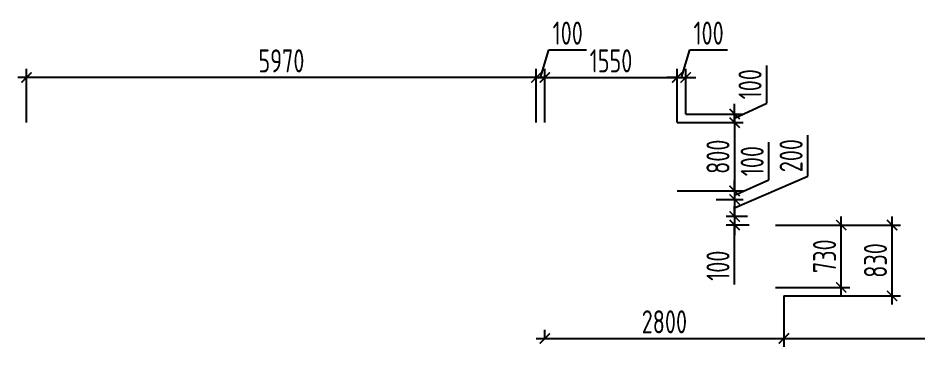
# Model space of a CAD drawing. Header units: millimetres. Extents: x -350007 to 536090, y -888 to 198380.
# Drawn here: x 51792 to 62321, y 104973 to 108826 of the extents above; entities that cross this region are included whole.
import ezdxf

# ---------------------------------------------------------------- set-up
doc = ezdxf.new("R2010")
doc.units = ezdxf.units.MM
doc.layers.add('АР_Размеры нов.', color=15, linetype='Continuous', lineweight=0)
doc.styles.add('ISOCPEUR', font='isocpeur.ttf', dxfattribs={"width": 0.7})
doc.dimstyles.new('R_100', dxfattribs={"dimtxt": 270, "dimasz": 120, "dimexe": 100, "dimexo": 0, "dimgap": 60, "dimtad": 1, "dimdec": 0, "dimrnd": 5, "dimzin": 0, "dimdsep": 46, "dimtxsty": 'ISOCPEUR', "dimblk": 'ARCHTICK', "dimcen": 0, "dimdle": 100, "dimclrd": 256, "dimclre": 256, "dimclrt": 256, "dimadec": 0, "dimazin": 0, "dimtfac": 2, "dimtdec": 0, "dimtofl": 0, "dimtmove": 1, "dimatfit": 3, "dimfxl": 1, "dimtvp": 3, "dimtolj": 1, "dimtzin": 0, "dimarcsym": 0})

# ---------------------------------------------------------------- blocks, each defined once
blk = doc.blocks.new('_ArchTick')
at = {"color": 0, "linetype": 'ByBlock', "const_width": 0.15}
blk.add_lwpolyline([(-0.5, -0.5), (0.5, 0.5)], dxfattribs=at)
blk = doc.blocks.new('*D2339')
at = {"layer": 'Defpoints', "color": 0, "ltscale": 500, "transparency": 16777216}
for p in [(59512, 108129), (57962, 107601), (59512, 107601)]:
    blk.add_point(p, dxfattribs=at)
at = {"layer": 'АР_Размеры нов.', "lineweight": -2, "ltscale": 500, "transparency": 16777216}
for p, q in [((57862, 108129), (59612, 108129)), ((57962, 107601), (57962, 108229)), ((59512, 107601), (59512, 108229))]:
    blk.add_line(p, q, dxfattribs=at)
at = {"layer": 'АР_Размеры нов.', "lineweight": -2, "ltscale": 500, "transparency": 16777216, "xscale": 120, "yscale": 120, "zscale": 120, "rotation": 180}
blk.add_blockref('_ArchTick', (57962, 108129), dxfattribs=at)
at = {"layer": 'АР_Размеры нов.', "lineweight": -2, "ltscale": 500, "transparency": 16777216, "xscale": 120, "yscale": 120, "zscale": 120}
blk.add_blockref('_ArchTick', (59512, 108129), dxfattribs=at)
at = {"layer": 'АР_Размеры нов.', "lineweight": 13, "ltscale": 500, "transparency": 16777216, "insert": (58737, 108324), "char_height": 270, "attachment_point": 5, "style": 'ISOCPEUR'}
blk.add_mtext('\\A1;1550', dxfattribs=at)
blk = doc.blocks.new('*D2340')
at = {"layer": 'Defpoints', "color": 0, "ltscale": 500, "transparency": 16777216}
for p in [(59612, 108129), (59512, 107601), (59612, 107701)]:
    blk.add_point(p, dxfattribs=at)
at = {"layer": 'АР_Размеры нов.', "lineweight": -2, "ltscale": 500, "transparency": 16777216}
for p, q in [((59562, 108129), (59660, 108454)), ((59660, 108454), (60101, 108454)), ((59512, 108129), (59392, 108129)), ((59512, 107601), (59512, 108229)), ((59512, 108129), (59612, 108129)), ((59612, 107701), (59612, 108229)), ((59612, 108129), (59732, 108129))]:
    blk.add_line(p, q, dxfattribs=at)
at = {"layer": 'АР_Размеры нов.', "lineweight": -2, "ltscale": 500, "transparency": 16777216, "xscale": 120, "yscale": 120, "zscale": 120}
blk.add_blockref('_ArchTick', (59512, 108129), dxfattribs=at)
at = {"layer": 'АР_Размеры нов.', "lineweight": -2, "ltscale": 500, "transparency": 16777216, "xscale": 120, "yscale": 120, "zscale": 120, "rotation": 180}
blk.add_blockref('_ArchTick', (59612, 108129), dxfattribs=at)
at = {"layer": 'АР_Размеры нов.', "lineweight": 13, "ltscale": 500, "transparency": 16777216, "insert": (59880, 108649), "char_height": 270, "attachment_point": 5, "style": 'ISOCPEUR'}
blk.add_mtext('\\A1;100', dxfattribs=at)
blk = doc.blocks.new('*D2341')
at = {"layer": 'Defpoints', "color": 0, "ltscale": 500, "transparency": 16777216}
for p in [(57862, 108129), (57862, 107601), (57962, 107601)]:
    blk.add_point(p, dxfattribs=at)
at = {"layer": 'АР_Размеры нов.', "lineweight": -2, "ltscale": 500, "transparency": 16777216}
for p, q in [((57912, 108129), (58010, 108454)), ((58010, 108454), (58451, 108454)), ((57862, 108129), (57742, 108129)), ((57862, 107601), (57862, 108229)), ((57962, 108129), (57862, 108129)), ((57962, 107601), (57962, 108229)), ((57962, 108129), (58082, 108129))]:
    blk.add_line(p, q, dxfattribs=at)
at = {"layer": 'АР_Размеры нов.', "lineweight": -2, "ltscale": 500, "transparency": 16777216, "xscale": 120, "yscale": 120, "zscale": 120}
blk.add_blockref('_ArchTick', (57862, 108129), dxfattribs=at)
at = {"layer": 'АР_Размеры нов.', "lineweight": -2, "ltscale": 500, "transparency": 16777216, "xscale": 120, "yscale": 120, "zscale": 120, "rotation": 180}
blk.add_blockref('_ArchTick', (57962, 108129), dxfattribs=at)
at = {"layer": 'АР_Размеры нов.', "lineweight": 13, "ltscale": 500, "transparency": 16777216, "insert": (58230, 108649), "char_height": 270, "attachment_point": 5, "style": 'ISOCPEUR'}
blk.add_mtext('\\A1;100', dxfattribs=at)
blk = doc.blocks.new('*D2342')
at = {"layer": 'Defpoints', "color": 0, "ltscale": 500, "transparency": 16777216}
for p in [(51892, 108129), (51892, 107601), (57862, 107601)]:
    blk.add_point(p, dxfattribs=at)
at = {"layer": 'АР_Размеры нов.', "lineweight": -2, "ltscale": 500, "transparency": 16777216}
for p, q in [((57962, 108129), (51792, 108129)), ((51892, 107601), (51892, 108229)), ((57862, 107601), (57862, 108229))]:
    blk.add_line(p, q, dxfattribs=at)
at = {"layer": 'АР_Размеры нов.', "lineweight": -2, "ltscale": 500, "transparency": 16777216, "xscale": 120, "yscale": 120, "zscale": 120, "rotation": 180}
blk.add_blockref('_ArchTick', (51892, 108129), dxfattribs=at)
at = {"layer": 'АР_Размеры нов.', "lineweight": -2, "ltscale": 500, "transparency": 16777216, "xscale": 120, "yscale": 120, "zscale": 120}
blk.add_blockref('_ArchTick', (57862, 108129), dxfattribs=at)
at = {"layer": 'АР_Размеры нов.', "lineweight": 13, "ltscale": 500, "transparency": 16777216, "insert": (54877, 108324), "char_height": 270, "attachment_point": 5, "style": 'ISOCPEUR'}
blk.add_mtext('\\A1;5970', dxfattribs=at)
blk = doc.blocks.new('*D2343')
at = {"layer": 'Defpoints', "color": 0, "ltscale": 500, "transparency": 16777216}
for p in [(59512, 107601), (59512, 106801), (60185, 106801)]:
    blk.add_point(p, dxfattribs=at)
at = {"layer": 'АР_Размеры нов.', "lineweight": -2, "ltscale": 500, "transparency": 16777216}
for p, q in [((59512, 107601), (60285, 107601)), ((60185, 107701), (60185, 106701)), ((59512, 106801), (60285, 106801))]:
    blk.add_line(p, q, dxfattribs=at)
at = {"layer": 'АР_Размеры нов.', "lineweight": -2, "ltscale": 500, "transparency": 16777216, "xscale": 120, "yscale": 120, "zscale": 120}
for p, rotation in [((60185, 107601), 90), ((60185, 106801), 270)]:
    blk.add_blockref('_ArchTick', p, dxfattribs=dict(at, rotation=rotation))
at = {"layer": 'АР_Размеры нов.', "lineweight": 13, "ltscale": 500, "transparency": 16777216, "insert": (59990, 107201), "char_height": 270, "attachment_point": 5, "rotation": 90, "style": 'ISOCPEUR'}
blk.add_mtext('\\A1;800', dxfattribs=at)
blk = doc.blocks.new('*D2344')
at = {"layer": 'Defpoints', "color": 0, "ltscale": 500, "transparency": 16777216}
for p in [(59512, 107601), (59612, 107701), (60185, 107701)]:
    blk.add_point(p, dxfattribs=at)
at = {"layer": 'АР_Размеры нов.', "lineweight": -2, "ltscale": 500, "transparency": 16777216}
for p, q in [((60560, 107829), (60560, 108270)), ((60185, 107651), (60560, 107829)), ((60185, 107701), (60185, 107821)), ((59512, 107601), (60285, 107601)), ((59612, 107701), (60285, 107701)), ((60185, 107601), (60185, 107701)), ((60185, 107601), (60185, 107481))]:
    blk.add_line(p, q, dxfattribs=at)
at = {"layer": 'АР_Размеры нов.', "lineweight": -2, "ltscale": 500, "transparency": 16777216, "xscale": 120, "yscale": 120, "zscale": 120}
for p, rotation in [((60185, 107701), 270), ((60185, 107601), 90)]:
    blk.add_blockref('_ArchTick', p, dxfattribs=dict(at, rotation=rotation))
at = {"layer": 'АР_Размеры нов.', "lineweight": 13, "ltscale": 500, "transparency": 16777216, "insert": (60365, 108050), "char_height": 270, "attachment_point": 5, "rotation": 90, "style": 'ISOCPEUR'}
blk.add_mtext('\\A1;100', dxfattribs=at)
blk = doc.blocks.new('*D2469')
at = {"layer": 'Defpoints', "color": 0, "ltscale": 500, "transparency": 16777216}
for p in [(59970, 106801), (59970, 106701), (60185, 106701)]:
    blk.add_point(p, dxfattribs=at)
at = {"layer": 'АР_Размеры нов.', "lineweight": -2, "ltscale": 500, "transparency": 16777216}
for p, q in [((60585, 106929), (60585, 107370)), ((60185, 106751), (60585, 106929)), ((60185, 106801), (60185, 106921)), ((59970, 106801), (60285, 106801)), ((60185, 106801), (60185, 106701)), ((59970, 106701), (60285, 106701)), ((60185, 106701), (60185, 106581))]:
    blk.add_line(p, q, dxfattribs=at)
at = {"layer": 'АР_Размеры нов.', "lineweight": -2, "ltscale": 500, "transparency": 16777216, "xscale": 120, "yscale": 120, "zscale": 120}
for p, rotation in [((60185, 106801), 270), ((60185, 106701), 90)]:
    blk.add_blockref('_ArchTick', p, dxfattribs=dict(at, rotation=rotation))
at = {"layer": 'АР_Размеры нов.', "lineweight": 13, "ltscale": 500, "transparency": 16777216, "insert": (60390, 107150), "char_height": 270, "attachment_point": 5, "rotation": 90, "style": 'ISOCPEUR'}
blk.add_mtext('\\A1;100', dxfattribs=at)
blk = doc.blocks.new('*D2470')
at = {"layer": 'Defpoints', "color": 0, "ltscale": 500, "transparency": 16777216}
for p in [(59970, 106701), (60185, 106501), (60337, 106501)]:
    blk.add_point(p, dxfattribs=at)
at = {"layer": 'АР_Размеры нов.', "lineweight": -2, "ltscale": 500, "transparency": 16777216}
for p, q in [((61041, 106974), (61041, 107453)), ((60185, 106601), (61041, 106974)), ((60185, 106801), (60185, 106401)), ((59970, 106701), (60285, 106701)), ((60337, 106501), (60085, 106501))]:
    blk.add_line(p, q, dxfattribs=at)
at = {"layer": 'АР_Размеры нов.', "lineweight": -2, "ltscale": 500, "transparency": 16777216, "xscale": 120, "yscale": 120, "zscale": 120}
for p, rotation in [((60185, 106701), 90), ((60185, 106501), 270)]:
    blk.add_blockref('_ArchTick', p, dxfattribs=dict(at, rotation=rotation))
at = {"layer": 'АР_Размеры нов.', "lineweight": 13, "ltscale": 500, "transparency": 16777216, "insert": (60846, 107214), "char_height": 270, "attachment_point": 5, "rotation": 90, "style": 'ISOCPEUR'}
blk.add_mtext('\\A1;200', dxfattribs=at)
blk = doc.blocks.new('*D2471')
at = {"layer": 'Defpoints', "color": 0, "ltscale": 500, "transparency": 16777216}
for p in [(60337, 106501), (60185, 106401), (60355, 106401)]:
    blk.add_point(p, dxfattribs=at)
at = {"layer": 'АР_Размеры нов.', "lineweight": -2, "ltscale": 500, "transparency": 16777216}
for p, q in [((60185, 106501), (60185, 106621)), ((60337, 106501), (60085, 106501)), ((60185, 106501), (60185, 106401)), ((60355, 106401), (60085, 106401)), ((60185, 106401), (60185, 106281)), ((60185, 105705), (60185, 106401))]:
    blk.add_line(p, q, dxfattribs=at)
at = {"layer": 'АР_Размеры нов.', "lineweight": -2, "ltscale": 500, "transparency": 16777216, "xscale": 120, "yscale": 120, "zscale": 120}
for p, rotation in [((60185, 106501), 270), ((60185, 106401), 90)]:
    blk.add_blockref('_ArchTick', p, dxfattribs=dict(at, rotation=rotation))
at = {"layer": 'АР_Размеры нов.', "lineweight": 13, "ltscale": 500, "transparency": 16777216, "insert": (59990, 105925), "char_height": 270, "attachment_point": 5, "rotation": 90, "style": 'ISOCPEUR'}
blk.add_mtext('\\A1;100', dxfattribs=at)
blk = doc.blocks.new('*D3494')
at = {"layer": 'Defpoints', "color": 0, "transparency": 16777216}
for p in [(60762, 105571), (60762, 105073), (57962, 105063)]:
    blk.add_point(p, dxfattribs=at)
at = {"layer": 'АР_Размеры нов.', "lineweight": -2, "transparency": 16777216}
for p, q in [((60762, 105571), (60762, 104973)), ((57862, 105073), (60862, 105073)), ((57962, 105063), (57962, 105173))]:
    blk.add_line(p, q, dxfattribs=at)
at = {"layer": 'АР_Размеры нов.', "lineweight": -2, "transparency": 16777216, "xscale": 120, "yscale": 120, "zscale": 120, "rotation": 180}
blk.add_blockref('_ArchTick', (57962, 105073), dxfattribs=at)
at = {"layer": 'АР_Размеры нов.', "lineweight": -2, "transparency": 16777216, "xscale": 120, "yscale": 120, "zscale": 120}
blk.add_blockref('_ArchTick', (60762, 105073), dxfattribs=at)
at = {"layer": 'АР_Размеры нов.', "transparency": 16777216, "insert": (59362, 105268), "char_height": 270, "attachment_point": 5, "style": 'ISOCPEUR'}
blk.add_mtext('\\A1;2800', dxfattribs=at)
blk = doc.blocks.new('*D3495')
at = {"layer": 'Defpoints', "color": 0, "transparency": 16777216}
for p in [(60762, 105571), (66742, 105571), (66742, 105073)]:
    blk.add_point(p, dxfattribs=at)
at = {"layer": 'АР_Размеры нов.', "lineweight": -2, "transparency": 16777216}
for p, q in [((60762, 105571), (60762, 104973)), ((66742, 105571), (66742, 104973)), ((60662, 105073), (66842, 105073))]:
    blk.add_line(p, q, dxfattribs=at)
at = {"layer": 'АР_Размеры нов.', "lineweight": -2, "transparency": 16777216, "xscale": 120, "yscale": 120, "zscale": 120, "rotation": 180}
blk.add_blockref('_ArchTick', (60762, 105073), dxfattribs=at)
at = {"layer": 'АР_Размеры нов.', "lineweight": -2, "transparency": 16777216, "xscale": 120, "yscale": 120, "zscale": 120}
blk.add_blockref('_ArchTick', (66742, 105073), dxfattribs=at)
at = {"layer": 'АР_Размеры нов.', "transparency": 16777216, "insert": (63752, 105268), "char_height": 270, "attachment_point": 5, "style": 'ISOCPEUR'}
blk.add_mtext('\\A1;5980', dxfattribs=at)
blk = doc.blocks.new('*D3497')
at = {"layer": 'Defpoints', "color": 0, "transparency": 16777216}
for p in [(60782, 106401), (62029, 106401), (60762, 105571)]:
    blk.add_point(p, dxfattribs=at)
at = {"layer": 'АР_Размеры нов.', "lineweight": -2, "transparency": 16777216}
for p, q in [((62029, 105471), (62029, 106501)), ((60782, 106401), (62129, 106401)), ((60762, 105571), (62129, 105571))]:
    blk.add_line(p, q, dxfattribs=at)
at = {"layer": 'АР_Размеры нов.', "lineweight": -2, "transparency": 16777216, "xscale": 120, "yscale": 120, "zscale": 120}
for p, rotation in [((62029, 106401), 90), ((62029, 105571), 270)]:
    blk.add_blockref('_ArchTick', p, dxfattribs=dict(at, rotation=rotation))
at = {"layer": 'АР_Размеры нов.', "transparency": 16777216, "insert": (61834, 105986), "char_height": 270, "attachment_point": 5, "rotation": 90, "style": 'ISOCPEUR'}
blk.add_mtext('\\A1;830', dxfattribs=at)
blk = doc.blocks.new('*D4124')
at = {"layer": 'Defpoints', "color": 0, "transparency": 16777216}
for p in [(60662, 106401), (61433, 106401), (60662, 105671)]:
    blk.add_point(p, dxfattribs=at)
at = {"layer": 'АР_Размеры нов.', "lineweight": -2, "transparency": 16777216}
for p, q in [((61433, 105571), (61433, 106501)), ((60662, 106401), (61533, 106401)), ((60662, 105671), (61533, 105671))]:
    blk.add_line(p, q, dxfattribs=at)
at = {"layer": 'АР_Размеры нов.', "lineweight": -2, "transparency": 16777216, "xscale": 120, "yscale": 120, "zscale": 120}
for p, rotation in [((61433, 106401), 90), ((61433, 105671), 270)]:
    blk.add_blockref('_ArchTick', p, dxfattribs=dict(at, rotation=rotation))
at = {"layer": 'АР_Размеры нов.', "transparency": 16777216, "insert": (61238, 106036), "char_height": 270, "attachment_point": 5, "rotation": 90, "style": 'ISOCPEUR'}
blk.add_mtext('\\A1;730', dxfattribs=at)

msp = doc.modelspace()

# ---------------------------------------------------------------- dimensions: what is measured, and where the dimension line sits
at = {"layer": 'АР_Размеры нов.', "lineweight": 13, "ltscale": 500}
for base, p1, p2, picture, middle in [((57862.3, 108129.1), (57962.3, 107600.7), (57862.3, 107600.7), '*D2341', (58069.8, 108649.1)), ((59612.3, 108129.1), (59512.3, 107600.7), (59612.3, 107700.7), '*D2340', (59719.8, 108649.1)), ((51892.4, 108129.1), (57862.3, 107600.7), (51892.4, 107600.7), '*D2342', (54877.3, 108324.1)), ((59512.3, 108129.1), (57962.3, 107600.7), (59512.3, 107600.7), '*D2339', (58737.3, 108324.1))]:
    dim = msp.add_linear_dim(base=base, p1=p1, p2=p2, dimstyle='R_100', override={"dimpost": '\\X'}, dxfattribs=at)
    dim.commit()
    dim.dimension.update_dxf_attribs({"geometry": picture, "text_midpoint": middle})
for base, p1, p2, picture, middle in [((60184.7, 107700.7), (59512.3, 107600.7), (59612.3, 107700.7), '*D2344', (60560.2, 107889.2)), ((60184.7, 106500.7), (59970.2, 106700.7), (60336.8, 106500.7), '*D2470', (61041.2, 107034)), ((60184.7, 106700.7), (59970.2, 106800.7), (59970.2, 106700.7), '*D2469', (60584.7, 106989.2)), ((60184.7, 106400.7), (60336.8, 106500.7), (60354.7, 106400.7), '*D2471', (60225.2, 105925.2))]:
    dim = msp.add_linear_dim(base=base, p1=p1, p2=p2, angle=90, dimstyle='R_100', override={"dimpost": '\\X'}, dxfattribs=at)
    dim.commit()
    dim.dimension.update_dxf_attribs({"geometry": picture, "text_midpoint": middle, "dimtype": 160})
dim = msp.add_linear_dim(base=(60184.7, 106800.7), p1=(59512.3, 107600.7), p2=(59512.3, 106800.7), angle=90, dimstyle='R_100', override={"dimpost": '\\X'}, dxfattribs=at)
dim.commit()
dim.dimension.update_dxf_attribs({"geometry": '*D2343', "text_midpoint": (59989.7, 107200.7)})
at = {"layer": 'АР_Размеры нов.'}
for base, p1, p2, picture, middle in [((61432.6, 106400.7), (60662.3, 105670.7), (60662.3, 106400.7), '*D4124', (61237.6, 106035.7)), ((62028.6, 106400.7), (60762.3, 105570.7), (60782.3, 106400.7), '*D3497', (61833.6, 105985.7))]:
    dim = msp.add_linear_dim(base=base, p1=p1, p2=p2, angle=90, dimstyle='R_100', override={"dimpost": '\\X'}, dxfattribs=at)
    dim.commit()
    dim.dimension.update_dxf_attribs({"geometry": picture, "text_midpoint": middle})
for base, p1, p2, picture, middle in [((60762.3, 105072.7), (57962.3, 105063), (60762.3, 105570.7), '*D3494', (59362.3, 105267.7)), ((66742.4, 105072.7), (60762.3, 105570.7), (66742.4, 105570.7), '*D3495', (63752.3, 105267.7))]:
    dim = msp.add_linear_dim(base=base, p1=p1, p2=p2, dimstyle='R_100', override={"dimpost": '\\X'}, dxfattribs=at)
    dim.commit()
    dim.dimension.update_dxf_attribs({"geometry": picture, "text_midpoint": middle})

doc.saveas('drawing.dxf')
